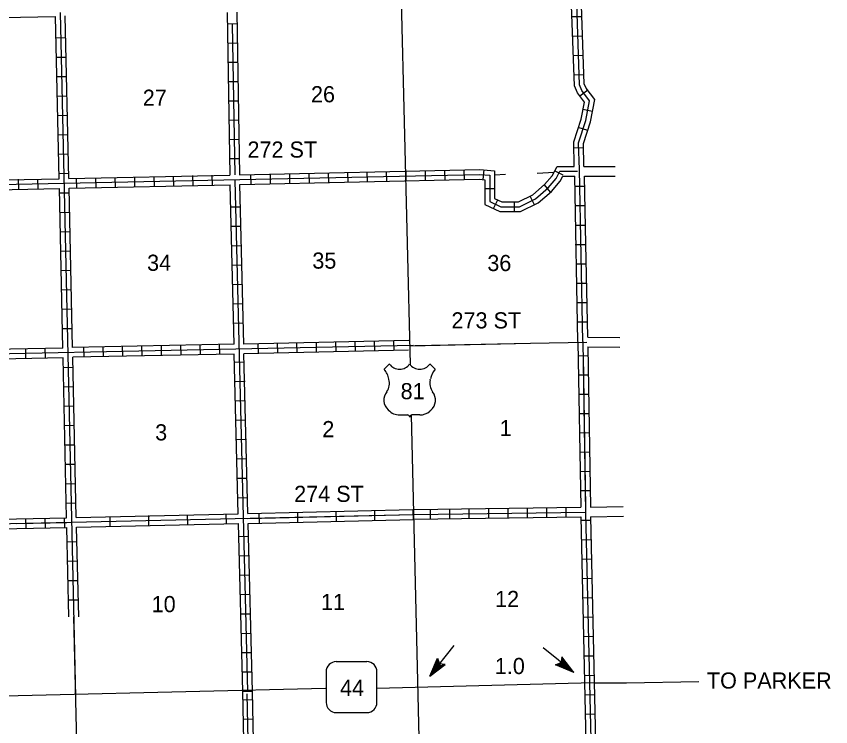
# Model space of a CAD drawing. Extents: x 1640392 to 2180867, y 15619447 to 16019250.
# Drawn here: x 2047547 to 2072762, y 15768269 to 15790261 of the extents above; entities that cross this region are included whole.
import ezdxf

# ---------------------------------------------------------------- set-up
doc = ezdxf.new("R2010")
doc.units = 0
for name, color, linetype in [('L13', 7, 'Continuous'), ('L14', 7, 'Continuous'), ('L28', 7, 'Continuous'), ('L3', 7, 'Continuous'), ('L30', 7, 'Continuous'), ('L4', 7, 'Continuous'), ('L5', 7, 'Continuous'), ('L55', 7, 'Continuous'), ('L8', 7, 'Continuous'), ('L9', 7, 'Continuous')]:
    doc.layers.add(name, color=color, linetype=linetype)

msp = doc.modelspace()

# ---------------------------------------------------------------- linework, layer by layer
at = {"layer": 'L13'}
for p, q in [((2062355, 15785356), (2062696, 15785376)), ((2063670, 15785401), (2064198, 15785441))]:
    msp.add_line(p, q, dxfattribs=at)
at = {"layer": 'L28'}
for p, q in [((2060346, 15769832), (2061105, 15770782)), ((2064805, 15769949), (2063855, 15770707)), ((2064438, 15770432), (2064421, 15770257)), ((2064805, 15769949), (2064438, 15770432)), ((2060346, 15769832), (2060588, 15770390)), ((2060346, 15769832), (2060830, 15770199)), ((2060388, 15769915), (2060588, 15770349)), ((2060396, 15769874), (2060788, 15770182)), ((2060438, 15769949), (2060596, 15770332)), ((2060438, 15769932), (2060771, 15770182)), ((2060471, 15770015), (2060613, 15770299)), ((2060488, 15769990), (2060738, 15770182)), ((2060513, 15770040), (2060613, 15770165)), ((2060521, 15770057), (2060621, 15770274)), ((2060538, 15770040), (2060696, 15770190)), ((2060546, 15770074), (2060613, 15770165)), ((2060580, 15770149), (2060630, 15770257)), ((2060588, 15770390), (2060655, 15770215)), ((2060588, 15770115), (2060671, 15770190)), ((2060596, 15770174), (2060638, 15770215)), ((2060638, 15770174), (2060663, 15770199)), ((2060830, 15770199), (2060655, 15770215)), ((2064246, 15770190), (2064421, 15770257)), ((2064805, 15769949), (2064246, 15770190)), ((2064721, 15769990), (2064288, 15770190)), ((2064688, 15770040), (2064305, 15770199)), ((2064621, 15770074), (2064338, 15770215)), ((2064580, 15770124), (2064363, 15770224)), ((2064488, 15770182), (2064380, 15770232)), ((2064463, 15770199), (2064421, 15770240)), ((2064463, 15770240), (2064438, 15770265)), ((2064596, 15770140), (2064446, 15770299)), ((2064521, 15770190), (2064446, 15770274)), ((2064763, 15769999), (2064455, 15770390)), ((2064705, 15770040), (2064455, 15770374)), ((2064646, 15770090), (2064455, 15770340)), ((2064596, 15770115), (2064471, 15770215)), ((2064563, 15770149), (2064471, 15770215))]:
    msp.add_line(p, q, dxfattribs=at)
at = {"layer": 'L3'}
for p, q in [((2058938, 15779340), (2059105, 15779499)), ((2060513, 15779340), (2060355, 15779499)), ((2059088, 15779024), (2059088, 15779024)), ((2060363, 15779015), (2060363, 15779032)), ((2059013, 15778632), (2059021, 15778640)), ((2060438, 15778632), (2060438, 15778632)), ((2059071, 15778065), (2059055, 15778074)), ((2060355, 15778049), (2060380, 15778065)), ((2059413, 15777924), (2059655, 15777924)), ((2060038, 15777924), (2059796, 15777924)), ((2058405, 15770282), (2057455, 15770282)), ((2057138, 15769965), (2057138, 15769024)), ((2058713, 15769024), (2058713, 15769965)), ((2057455, 15768707), (2058405, 15768707))]:
    msp.add_line(p, q, dxfattribs=at)
for points in [[(2057121, 15769449), (2044138, 15769140)], [(2065430, 15769624), (2058713, 15769457)]]:
    msp.add_lwpolyline(points, dxfattribs=at)
for centre, radius, start, end in [((2059412, 15779714), 380, 215.686, 325.8082), ((2060041, 15779714), 380, 214.1947, 324.6568), ((2058338, 15778861), 765, 12.2899, 38.4099), ((2061116, 15778861), 765, 141.5922, 166.936), ((2058640, 15778902), 461, 326.0856, 14.9122), ((2060813, 15778902), 461, 166.7495, 215.1852), ((2059341, 15778380), 413, 141.5649, 226.8935), ((2060113, 15778380), 413, 310.3399, 38.2937), ((2059413, 15778393), 472, 224.024, 270.0011), ((2060040, 15778393), 472, 270.0011, 311.99), ((2059649, 15777842), 78.7, 10.3708, 90.0011), ((2059804, 15777842), 78.7, 90.0011, 169.6315), ((2057455, 15769968), 315, 90.0011, 180.0011), ((2058400, 15769968), 315, 0.0011, 90.0011), ((2057455, 15769023), 315, 180.0011, 270.0011), ((2058400, 15769023), 315, 270.0011, 0.0011)]:
    msp.add_arc(centre, radius, start, end, dxfattribs=at)
at = {"layer": 'L4'}
for points in [[(2059738, 15780065), (2063469, 15780139)], [(2063469, 15780139), (2065213, 15780174)], [(2049323, 15771672), (2049747, 15753482)]]:
    msp.add_lwpolyline(points, dxfattribs=at)
at = {"layer": 'L5'}
for p, q in [((2059463, 15790749), (2059739, 15779484)), ((2059769, 15777924), (2059971, 15769682))]:
    msp.add_line(p, q, dxfattribs=at)
msp.add_lwpolyline([(2059971, 15769682), (2060013, 15767924)], dxfattribs=at)
at = {"layer": 'L55'}
for points in [[(2065121, 15785615), (2066088, 15785615)], [(2065138, 15785315), (2066088, 15785315)], [(2065238, 15780324), (2066238, 15780315)], [(2065238, 15780024), (2066238, 15780015)], [(2065321, 15775065), (2066338, 15775082)], [(2065321, 15774765), (2066346, 15774782)], [(2066438, 15769632), (2068679, 15769665)], [(2065430, 15769624), (2066438, 15769632)]]:
    msp.add_lwpolyline(points, dxfattribs=at)
at = {"layer": 'L8'}
for p, q in [((2065063, 15790249), (2064763, 15790240)), ((2054377, 15790025), (2054079, 15790020)), ((2049080, 15789590), (2048780, 15789582)), ((2065080, 15789649), (2064780, 15789640)), ((2054388, 15789429), (2054090, 15789423)), ((2049097, 15788990), (2048797, 15788982)), ((2054399, 15788832), (2054101, 15788827)), ((2065096, 15789049), (2064796, 15789040)), ((2049105, 15788390), (2048805, 15788382)), ((2065121, 15788449), (2064821, 15788440)), ((2054410, 15788235), (2054112, 15788230)), ((2065238, 15787974), (2064996, 15787790)), ((2049122, 15787790), (2048822, 15787782)), ((2054421, 15787639), (2054123, 15787634)), ((2065388, 15787315), (2065088, 15787374)), ((2049138, 15787190), (2048838, 15787182)), ((2054432, 15787042), (2054133, 15787037)), ((2065238, 15786724), (2064946, 15786815)), ((2049147, 15786590), (2048847, 15786582)), ((2054443, 15786446), (2054144, 15786440)), ((2065113, 15786190), (2064813, 15786182)), ((2049163, 15785990), (2048863, 15785982)), ((2054453, 15785849), (2054155, 15785844)), ((2049172, 15785390), (2048872, 15785382)), ((2051822, 15784999), (2051813, 15785299)), ((2052422, 15785015), (2052413, 15785315)), ((2053022, 15785032), (2053013, 15785332)), ((2053622, 15785040), (2053613, 15785340)), ((2054822, 15785065), (2054813, 15785365)), ((2055422, 15785082), (2055413, 15785382)), ((2056021, 15785090), (2056013, 15785390)), ((2056621, 15785107), (2056613, 15785407)), ((2057221, 15785115), (2057213, 15785415)), ((2057821, 15785132), (2057813, 15785432)), ((2058421, 15785140), (2058413, 15785440)), ((2059021, 15785157), (2059013, 15785457)), ((2059621, 15785165), (2059613, 15785465)), ((2060221, 15785182), (2060213, 15785482)), ((2060821, 15785190), (2060813, 15785490)), ((2061421, 15785207), (2061413, 15785507)), ((2062005, 15785207), (2062030, 15785507)), ((2064480, 15785340), (2064213, 15785474)), ((2047622, 15784915), (2047613, 15785215)), ((2048222, 15784924), (2048213, 15785224)), ((2049422, 15784949), (2049413, 15785249)), ((2050022, 15784965), (2050013, 15785265)), ((2050622, 15784974), (2050613, 15785274)), ((2051222, 15784990), (2051213, 15785290)), ((2049188, 15784790), (2048888, 15784782)), ((2062055, 15784932), (2062355, 15784932)), ((2064088, 15784815), (2063896, 15785040)), ((2065138, 15784990), (2064838, 15784990)), ((2062321, 15784307), (2062455, 15784582)), ((2063588, 15784424), (2063455, 15784690)), ((2054488, 15784357), (2054188, 15784349)), ((2062971, 15784215), (2062971, 15784515)), ((2065155, 15784390), (2064855, 15784390)), ((2049205, 15784190), (2048905, 15784182)), ((2065163, 15783790), (2064863, 15783790)), ((2049213, 15783590), (2048913, 15783582)), ((2054505, 15783757), (2054205, 15783749)), ((2054522, 15783157), (2054222, 15783149)), ((2065155, 15783182), (2064855, 15783182)), ((2049230, 15782990), (2048930, 15782982)), ((2054538, 15782557), (2054238, 15782549)), ((2065188, 15782590), (2064888, 15782590)), ((2049238, 15782390), (2048947, 15782382)), ((2049255, 15781790), (2048955, 15781782)), ((2054555, 15781957), (2054255, 15781949)), ((2065205, 15781990), (2064905, 15781990)), ((2054563, 15781357), (2054263, 15781349)), ((2065213, 15781390), (2064913, 15781390)), ((2049272, 15781190), (2048972, 15781182)), ((2054580, 15780757), (2054280, 15780749)), ((2065230, 15780790), (2064930, 15780790)), ((2049280, 15780590), (2048980, 15780582)), ((2049647, 15779715), (2049638, 15780015)), ((2050247, 15779724), (2050238, 15780024)), ((2050847, 15779740), (2050838, 15780040)), ((2051447, 15779749), (2051438, 15780049)), ((2052047, 15779765), (2052038, 15780065)), ((2052647, 15779774), (2052638, 15780074)), ((2053247, 15779790), (2053238, 15780090)), ((2053847, 15779799), (2053838, 15780099)), ((2055047, 15779824), (2055038, 15780124)), ((2055646, 15779840), (2055638, 15780140)), ((2056246, 15779849), (2056238, 15780149)), ((2056846, 15779865), (2056838, 15780165)), ((2057446, 15779874), (2057438, 15780174)), ((2058046, 15779890), (2058038, 15780190)), ((2058646, 15779899), (2058638, 15780199)), ((2059246, 15779915), (2059238, 15780215)), ((2047847, 15779674), (2047838, 15779974)), ((2048447, 15779690), (2048438, 15779990)), ((2065242, 15779748), (2064943, 15779743)), ((2054613, 15779557), (2054313, 15779549)), ((2049313, 15779390), (2049013, 15779382)), ((2065252, 15779152), (2064953, 15779147)), ((2049322, 15778790), (2049022, 15778782)), ((2054630, 15778957), (2054330, 15778949)), ((2065262, 15778555), (2064963, 15778550)), ((2054638, 15778357), (2054338, 15778349)), ((2049338, 15778190), (2049038, 15778182)), ((2054655, 15777757), (2054355, 15777749)), ((2065272, 15777959), (2064974, 15777954)), ((2049347, 15777590), (2049047, 15777582)), ((2065282, 15777362), (2064984, 15777357)), ((2049363, 15776990), (2049063, 15776982)), ((2054672, 15777157), (2054372, 15777149)), ((2065292, 15776766), (2064994, 15776761)), ((2054688, 15776557), (2054388, 15776549)), ((2049380, 15776390), (2049080, 15776382)), ((2065302, 15776169), (2065004, 15776164)), ((2049388, 15775790), (2049088, 15775782)), ((2054697, 15775957), (2054397, 15775949)), ((2065312, 15775573), (2065014, 15775568)), ((2054713, 15775357), (2054413, 15775349)), ((2049405, 15775190), (2049105, 15775182)), ((2060363, 15774999), (2060363, 15774699)), ((2060963, 15775007), (2060963, 15774707)), ((2061563, 15775015), (2061563, 15774715)), ((2062163, 15775024), (2062163, 15774724)), ((2062763, 15775032), (2062763, 15774732)), ((2063363, 15775040), (2063363, 15774740)), ((2063963, 15775049), (2063963, 15774749)), ((2064563, 15775057), (2064563, 15774757)), ((2047853, 15774407), (2047846, 15774705)), ((2048449, 15774420), (2048443, 15774718)), ((2049046, 15774433), (2049039, 15774731)), ((2065330, 15774657), (2065030, 15774649)), ((2049430, 15773990), (2049130, 15773982)), ((2054747, 15774157), (2054447, 15774149)), ((2065338, 15774057), (2065038, 15774049)), ((2054763, 15773557), (2054463, 15773549)), ((2065355, 15773457), (2065055, 15773449)), ((2049447, 15773390), (2049147, 15773382)), ((2054772, 15772957), (2054472, 15772949)), ((2049455, 15772790), (2049155, 15772782)), ((2065371, 15772857), (2065071, 15772849)), ((2049472, 15772190), (2049172, 15772190)), ((2054788, 15772357), (2054488, 15772349)), ((2065380, 15772257), (2065080, 15772249)), ((2054805, 15771757), (2054505, 15771749)), ((2065396, 15771657), (2065096, 15771649)), ((2054822, 15771157), (2054522, 15771149)), ((2065413, 15771057), (2065113, 15771049)), ((2054830, 15770557), (2054530, 15770557)), ((2065421, 15770457), (2065121, 15770449)), ((2054847, 15769957), (2054547, 15769957)), ((2065438, 15769857), (2065138, 15769849)), ((2054863, 15769357), (2054563, 15769357)), ((2065455, 15769257), (2065155, 15769249)), ((2054855, 15769099), (2054555, 15769090)), ((2065463, 15768657), (2065163, 15768649)), ((2054863, 15768499), (2054563, 15768490))]:
    msp.add_line(p, q, dxfattribs=at)
for points in [[(2065088, 15780190), (2064980, 15785515), (2064955, 15786349), (2065180, 15787032), (2065296, 15787649), (2065055, 15787965), (2064980, 15788140), (2064546, 15801366)], [(2064821, 15785615), (2064805, 15786374), (2065038, 15787074), (2065138, 15787607), (2064921, 15787890), (2064830, 15788107), (2064738, 15790599)], [(2065121, 15785615), (2065105, 15786324), (2065321, 15786990), (2065455, 15787690), (2065188, 15788040), (2065130, 15788174), (2065046, 15790599)], [(2049388, 15769190), (2048913, 15790382)], [(2054072, 15790374), (2054163, 15785340)], [(2054372, 15790390), (2054463, 15785357)], [(2043872, 15790165), (2048763, 15790257)], [(2048872, 15785232), (2048763, 15790257)], [(2049172, 15785240), (2049063, 15790274)], [(2054228, 15790022), (2054313, 15785354)], [(2054463, 15785357), (2061896, 15785515), (2062355, 15785482), (2062355, 15785124), (2062355, 15784624), (2062580, 15784515), (2063096, 15784515), (2063538, 15784732), (2063905, 15785057), (2064138, 15785324), (2064288, 15785615), (2064821, 15785615)], [(2038622, 15784874), (2061888, 15785365), (2062205, 15785340), (2062205, 15785124), (2062205, 15784532), (2062546, 15784365), (2063130, 15784365), (2063621, 15784607), (2064013, 15784949), (2064263, 15785240), (2064380, 15785465), (2064921, 15785465)], [(2049172, 15785240), (2054163, 15785340)], [(2054472, 15785057), (2061880, 15785215), (2062055, 15785199), (2062055, 15785124), (2062055, 15784440), (2062513, 15784215), (2063163, 15784215), (2063705, 15784482), (2064121, 15784840), (2064388, 15785157), (2064471, 15785315), (2064838, 15785315)], [(2064938, 15780190), (2064838, 15785315)], [(2065180, 15783207), (2065138, 15785315)], [(2043980, 15785132), (2048872, 15785232)], [(2054713, 15769357), (2054322, 15785190)], [(2054588, 15780115), (2054472, 15785057)], [(2043988, 15784832), (2048880, 15784932)], [(2048988, 15779990), (2048880, 15784932)], [(2049180, 15784940), (2054172, 15785040)], [(2049288, 15780007), (2049180, 15784940)], [(2054288, 15780107), (2054172, 15785040)], [(2065238, 15780324), (2065180, 15783207)], [(2059830, 15780074), (2038847, 15779640)], [(2054288, 15780107), (2049288, 15780007)], [(2059705, 15780224), (2054588, 15780115)], [(2059899, 15780069), (2063469, 15780139)], [(2064938, 15780182), (2065021, 15775065)], [(2065238, 15780024), (2065321, 15775065)], [(2048988, 15779990), (2044105, 15779890)], [(2054297, 15779807), (2049297, 15779707)], [(2054413, 15774857), (2054297, 15779807)], [(2059688, 15779924), (2054597, 15779815)], [(2054713, 15774865), (2054597, 15779815)], [(2048997, 15779690), (2044114, 15779590)], [(2049105, 15774740), (2048997, 15779690)], [(2049405, 15774749), (2049297, 15779707)], [(2065093, 15779746), (2065171, 15775063)], [(2059855, 15774990), (2065021, 15775065)], [(2044205, 15774632), (2047550, 15774706)], [(2047550, 15774706), (2049105, 15774740)], [(2059855, 15774840), (2065163, 15774915)], [(2059855, 15774690), (2065021, 15774765)], [(2065021, 15774765), (2065255, 15764540)], [(2065171, 15774899), (2065538, 15759057)], [(2065321, 15774765), (2065555, 15764548)], [(2038872, 15774374), (2049255, 15774599)], [(2047558, 15774556), (2049110, 15774590)], [(2054563, 15769357), (2054430, 15774557)], [(2054863, 15769357), (2054730, 15774565)], [(2044214, 15774332), (2047561, 15774406)], [(2047561, 15774406), (2049113, 15774440)], [(2049179, 15771671), (2049113, 15774440)], [(2049479, 15771673), (2049413, 15774449)], [(2054663, 15764290), (2054563, 15769357)], [(2055038, 15753498), (2054697, 15769290)], [(2054963, 15764298), (2054863, 15769357)]]:
    msp.add_lwpolyline(points, dxfattribs=at)
at = {"layer": 'L9'}
for p, q in [((2054713, 15774865), (2059828, 15774990)), ((2058635, 15774960), (2058642, 15774662)), ((2059828, 15774989), (2059835, 15774691)), ((2050455, 15774474), (2050455, 15774774)), ((2051655, 15774507), (2051655, 15774807)), ((2052855, 15774532), (2052847, 15774832)), ((2054055, 15774557), (2054047, 15774857)), ((2054717, 15774715), (2059832, 15774840)), ((2055056, 15774873), (2055064, 15774575)), ((2056249, 15774902), (2056257, 15774604)), ((2057442, 15774931), (2057449, 15774633)), ((2054730, 15774565), (2059848, 15774685))]:
    msp.add_line(p, q, dxfattribs=at)
for points in [[(2065088, 15780190), (2065171, 15774899)], [(2049255, 15774599), (2059855, 15774840)], [(2049405, 15774749), (2054413, 15774857)], [(2049413, 15774449), (2054430, 15774557)]]:
    msp.add_lwpolyline(points, dxfattribs=at)

# ---------------------------------------------------------------- texts
at = {"layer": 'L14'}
for s, p in [('26', (2056671, 15787599)), ('27', (2051463, 15787490)), ('34', (2051597, 15782382)), ('35', (2056713, 15782449)), ('36', (2062130, 15782374)), ('2', (2057021, 15777232)), ('1', (2062513, 15777265)), ('3', (2051847, 15777132)), ('12', (2062371, 15771974)), ('10', (2051738, 15771815)), ('11', (2056980, 15771882))]:
    msp.add_text(s, height=500, rotation=360, dxfattribs=at).set_placement(p)
at = {"layer": 'L28'}
msp.add_text('1.0', height=500, rotation=360, dxfattribs=at).set_placement((2062363, 15769899))
at = {"layer": 'L3'}
for s, p in [('81', (2059446, 15778407)), ('44', (2057571, 15769224))]:
    msp.add_text(s, height=500, rotation=360, dxfattribs=at).set_placement(p)
at = {"layer": 'L30'}
for s, p in [('272 ST', (2054705, 15785886)), ('273 ST', (2061021, 15780598)), ('274 ST', (2056150, 15775228))]:
    msp.add_text(s, height=500, rotation=360, dxfattribs=at).set_placement(p)
at = {"layer": 'L55'}
msp.add_text('TO PARKER', height=500, rotation=360, dxfattribs=at).set_placement((2068929, 15769449))

doc.saveas('drawing.dxf')
